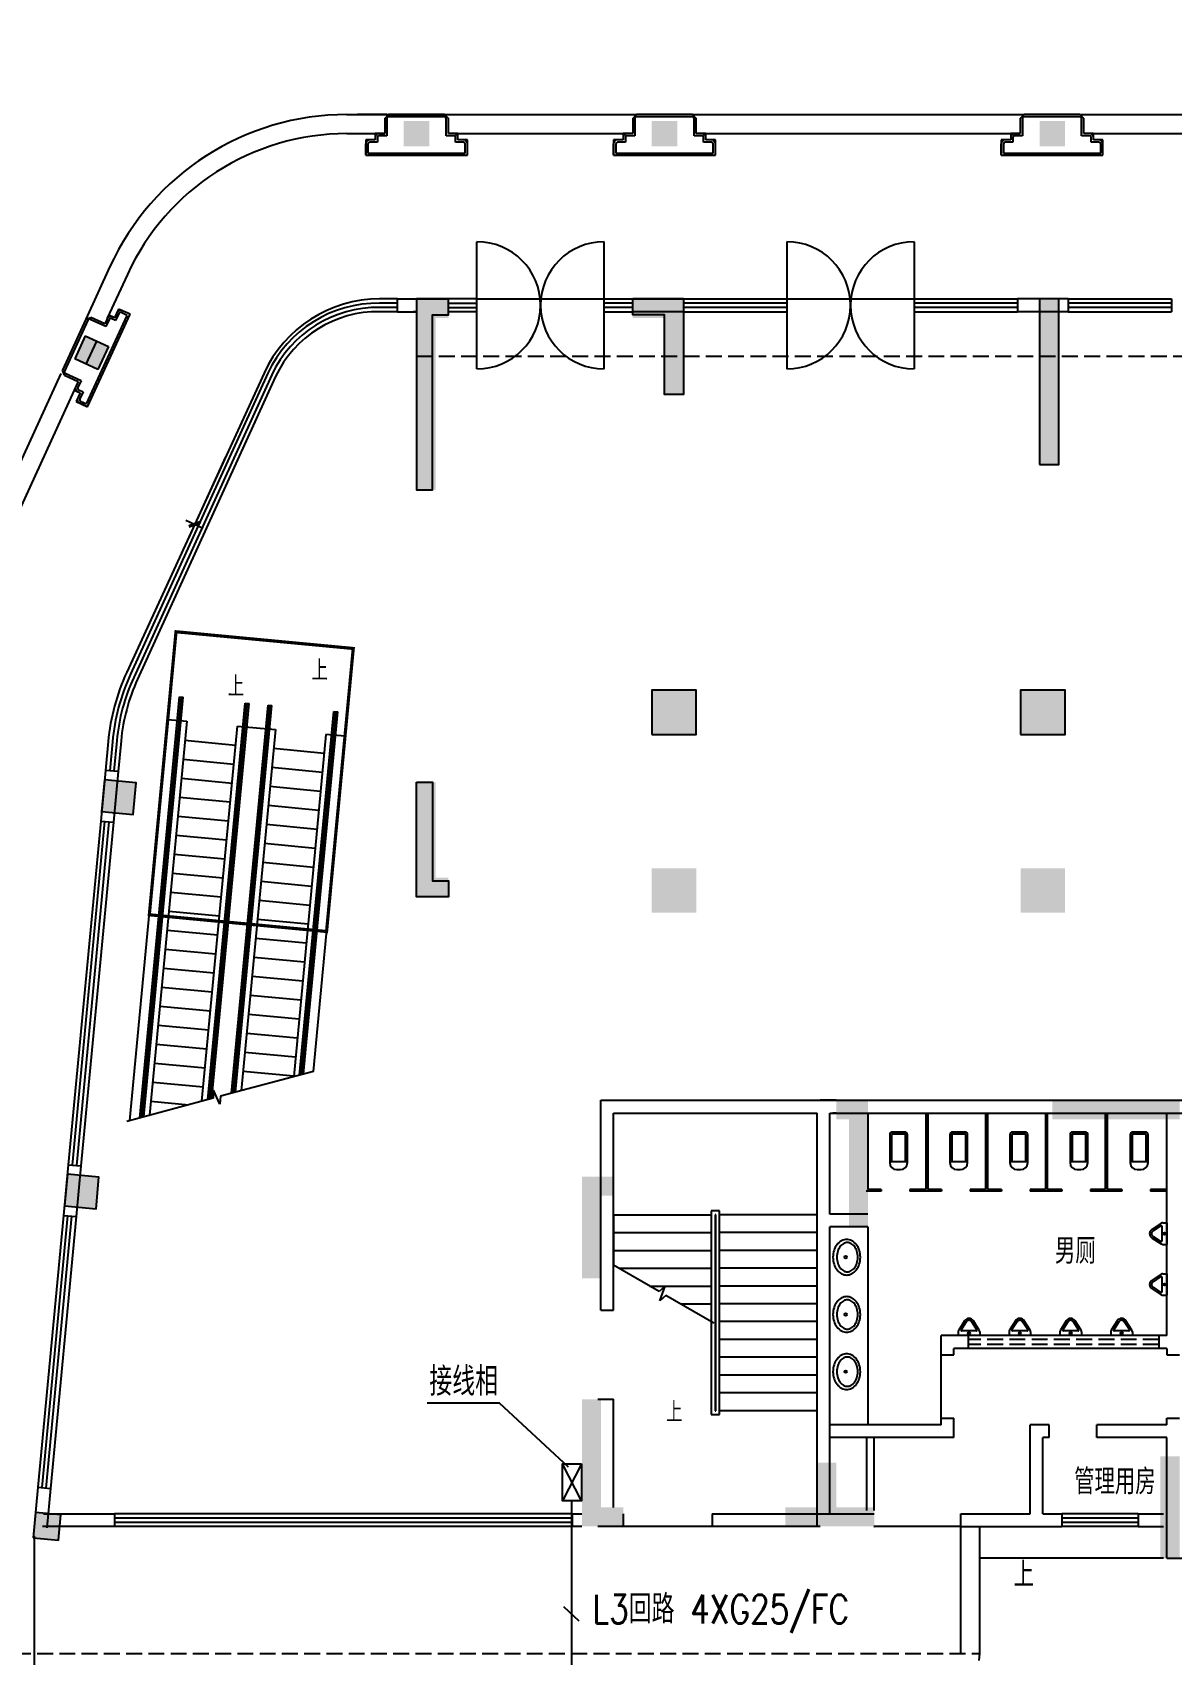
# Model space of a CAD drawing. Extents: x 2942 to 121742, y -69387 to 14613.
# Drawn here: x 16822 to 34738, y -54957 to -29451 of the extents above; entities that cross this region are included whole.
import ezdxf

# ---------------------------------------------------------------- set-up
doc = ezdxf.new("R2010")
doc.units = 0
doc.header["$LTSCALE"] = 1000
doc.header["$MEASUREMENT"] = 0
doc.linetypes.add('DASH', pattern=[0.35, 0.25, -0.1])
doc.layers.get('0').update_dxf_attribs({"linetype": 'CONTINUOUS'})
doc.layers.get('DEFPOINTS').update_dxf_attribs({"linetype": 'CONTINUOUS'})
for name, color, linetype in [('1', 4, 'CONTINUOUS'), ('AXIS', 7, 'CONTINUOUS'), ('COLUMN', 252, 'CONTINUOUS'), ('D-1', 4, 'CONTINUOUS'), ('KT', 7, 'CONTINUOUS'), ('LVTRY', 7, 'CONTINUOUS'), ('STAIR', 7, 'CONTINUOUS'), ('WALL', 7, 'CONTINUOUS'), ('WINDOW', 7, 'CONTINUOUS'), ('WIRE', 1, 'CONTINUOUS'), ('文字', 7, 'CONTINUOUS'), ('柱', 252, 'CONTINUOUS'), ('首层', 7, 'CONTINUOUS')]:
    doc.layers.add(name, color=color, linetype=linetype)
doc.styles.add('DIM_FONT', font='romanc.shx', dxfattribs={"width": 0.8})
doc.styles.add('HZ', font='SIMPLEX.shx', dxfattribs={"width": 0.75, "bigfont": 'hztxt.shx'})
doc.styles.add('HZTXT', font='txt.shx', dxfattribs={"width": 0.5, "bigfont": 'hztxt.shx'})
doc.dimstyles.new('S100', dxfattribs={"dimtxt": 280, "dimasz": 150, "dimexe": 150, "dimexo": 150, "dimgap": 100, "dimtad": 1, "dimdec": 0, "dimzin": 0, "dimdsep": 46, "dimtxsty": 'DIM_FONT', "dimblk": '_DIMX', "dimblk1": 'ARCHTICK', "dimblk2": 'ARCHTICK', "dimsah": 1, "dimcen": 0.09, "dimdle": 150, "dimclrt": 7, "dimadec": 0, "dimazin": 0, "dimtfac": 1, "dimtdec": 0, "dimtix": 1, "dimtmove": 2, "dimatfit": 3, "dimldrblk": 'ARCHTICK', "dimfxl": 0, "dimtolj": 1, "dimtzin": 0, "dimarcsym": 0})

# ---------------------------------------------------------------- blocks, each defined once
blk = doc.blocks.new('_FZH')
blk.add_solid([(-0.5, -0.5), (0.5, -0.5), (-0.5, 0.5), (0.5, 0.5)])
blk = doc.blocks.new('_ARCHTICK')
at = {"color": 0, "linetype": 'ByBlock', "const_width": 0.15}
blk.add_lwpolyline([(-0.5, -0.5), (0.5, 0.5)], dxfattribs=at)
blk = doc.blocks.new('*D875')
at = {"color": 0, "linetype": 'ByBlock'}
for p, q in [((14036, -58146), (14036, -62311)), ((16848, -58150), (16848, -62311)), ((16998, -62161), (13886, -62161))]:
    blk.add_line(p, q, dxfattribs=at)
at = {"layer": 'DEFPOINTS', "color": 0, "linetype": 'ByBlock'}
for p in [(14036, -57996), (16848, -58000), (14036, -62161)]:
    blk.add_point(p, dxfattribs=at)
at = {"color": 0, "linetype": 'ByBlock', "xscale": 150, "yscale": 150, "zscale": 150, "rotation": 180}
blk.add_blockref('_ARCHTICK', (14036, -62161), dxfattribs=at)
at = {"color": 0, "linetype": 'ByBlock', "xscale": 150, "yscale": 150, "zscale": 150}
blk.add_blockref('_ARCHTICK', (16848, -62161), dxfattribs=at)
at = {"color": 7, "linetype": 'ByBlock', "insert": (15442, -61921), "char_height": 280, "attachment_point": 5, "style": 'DIM_FONT'}
blk.add_mtext('\\A1;2812', dxfattribs=at)
blk = doc.blocks.new('_DIMX')
blk.add_line((-150, 0), (150, 0))
at = {"const_width": 50}
blk.add_lwpolyline([(-70, -70), (70, 70)], dxfattribs=at)
blk = doc.blocks.new('M_B0OPK')
for p, q in [((-0.5, 0.5), (0.5, 0.5)), ((0.5, 0.167), (-0.5, 0.167)), ((0.5, -0.167), (-0.5, -0.167)), ((-0.5, -0.5), (0.5, -0.5))]:
    blk.add_line(p, q)

msp = doc.modelspace()

# ---------------------------------------------------------------- hatches: boundary and pattern name
at = {"layer": 'COLUMN'}
h = msp.add_hatch(color=256, dxfattribs=at)
h.paths.add_polyline_path([(17849.9, -34750.9), (17933.4, -34569.1), (17569.8, -34402.3), (17486.4, -34584)])
h.paths.add_polyline_path([(17933.4, -34569.1), (18016.8, -34387.3), (17653.2, -34220.5), (17569.8, -34402.3)])
at = {"layer": '柱'}
h = msp.add_hatch(color=252, dxfattribs=at)
h.paths.add_polyline_path([(38863.3, -39242.3), (39163.3, -39242.3), (39163.3, -40242.3), (37863.3, -40242.3), (37863.3, -39942.3), (38863.3, -39942.3)])
h.paths.add_polyline_path([(23363.3, -33642.3), (22863.3, -33642.3), (22863.3, -36642.3), (23163.3, -36642.3), (23163.3, -33942.3), (23363.3, -33942.3)])
h.paths.add_polyline_path([(22863.3, -41242.3), (23163.3, -41242.3), (23163.3, -42742.3), (23363.3, -42742.3), (23363.3, -43042.3), (22863.3, -43042.3)])
h.paths.add_polyline_path([(29463.3, -46242.3), (29963.3, -46242.3), (29963.3, -48232.3), (29663.3, -48232.3), (29663.3, -46542.3), (29463.3, -46542.3)])
h.paths.add_polyline_path([(25463.3, -50942.3), (25763.3, -50942.3), (25763.3, -52642.3), (26113.3, -52642.3), (26113.3, -52942.3), (25463.3, -52942.3)])
h.paths.add_polyline_path([(25963.3, -47442.3), (25463.3, -47442.3), (25463.3, -49042.3), (25763.3, -49042.3), (25763.3, -47742.3), (25963.3, -47742.3)])
h.paths.add_polyline_path([(28663.3, -52642.3), (28663.3, -52942.3), (30063.3, -52942.3), (30063.3, -52642.3), (29463.3, -52642.3), (29463.3, -51942.3), (29163.3, -51942.3), (29163.3, -52642.3)])
h.paths.add_polyline_path([(34563.3, -51842.3), (34863.3, -51842.3), (34863.3, -53442.3), (34563.3, -53442.3)])
h.paths.add_polyline_path([(26563.3, -40492.3), (27263.3, -40492.3), (27263.3, -39792.3), (26563.3, -39792.3)])
h.paths.add_polyline_path([(26563.3, -43292.3), (27263.3, -43292.3), (27263.3, -42592.3), (26563.3, -42592.3)])
h.paths.add_polyline_path([(26263.3, -33642.3), (27063.3, -33642.3), (27063.3, -34942.3), (27063.3, -35142.3), (26763.3, -35142.3), (26763.3, -33942.3), (26263.3, -33942.3)])
h.paths.add_polyline_path([(34863.3, -46242.3), (34863.3, -46542.3), (32863.3, -46542.3), (32863.3, -46242.3)])
h.paths.add_polyline_path([(32363.3, -43292.3), (33063.3, -43292.3), (33063.3, -42592.3), (32363.3, -42592.3)])
h.paths.add_polyline_path([(32363.3, -40492.3), (33063.3, -40492.3), (33063.3, -39792.3), (32363.3, -39792.3)])
h.paths.add_polyline_path([(37963.3, -44642.3), (37963.3, -44342.3), (37163.3, -44342.3), (37163.3, -46942.3), (38063.3, -46942.3), (38063.3, -46642.3), (37463.3, -46642.3), (37463.3, -44642.3)])
h.paths.add_polyline_path([(37463.3, -44642.3), (37463.3, -46642.3)], flags=16)
h.paths.add_polyline_path([(32663.3, -36242.3), (32963.3, -36242.3), (32963.3, -33642.3), (32663.3, -33642.3)])
h.paths.add_polyline_path([(54563.3, -33642.3), (53763.3, -33642.3), (53763.3, -34942.3), (53763.3, -35142.3), (54063.3, -35142.3), (54063.3, -33942.3), (54563.3, -33942.3)])
h.paths.add_polyline_path([(54263.3, -40492.3), (53563.3, -40492.3), (53563.3, -39792.3), (54263.3, -39792.3)])
h.paths.add_polyline_path([(54263.3, -43292.3), (53563.3, -43292.3), (53563.3, -42592.3), (54263.3, -42592.3)])
h.paths.add_polyline_path([(51363.3, -46242.3), (50863.3, -46242.3), (50863.3, -48232.3), (51163.3, -48232.3), (51163.3, -46542.3), (51363.3, -46542.3)])
h.paths.add_polyline_path([(46263.3, -51842.3), (45963.3, -51842.3), (45963.3, -53442.3), (46263.3, -53442.3)])
h.paths.add_polyline_path([(41963.3, -51442.3), (41663.3, -51442.3), (41663.3, -53442.3), (41963.3, -53442.3)])
h.paths.add_polyline_path([(38863.3, -51442.3), (39163.3, -51442.3), (39163.3, -53442.3), (38863.3, -53442.3)])
h.paths.add_polyline_path([(52163.3, -52642.3), (52163.3, -52942.3), (50763.3, -52942.3), (50763.3, -52642.3), (51363.3, -52642.3), (51363.3, -51942.3), (51663.3, -51942.3), (51663.3, -52642.3)])
h.paths.add_polyline_path([(45963.3, -46242.3), (45963.3, -46542.3), (47963.3, -46542.3), (47963.3, -46242.3)])
h.paths.add_polyline_path([(41963.3, -39242.3), (41663.3, -39242.3), (41663.3, -40242.3), (42963.3, -40242.3), (42963.3, -39942.3), (41963.3, -39942.3)])
h.paths.add_polyline_path([(39063.3, -44642.3), (39063.3, -44342.3), (39863.3, -44342.3), (39863.3, -46942.3), (38963.3, -46942.3), (38963.3, -46642.3), (39563.3, -46642.3), (39563.3, -44642.3)])
h.paths.add_polyline_path([(41763.3, -44642.3), (41763.3, -44342.3), (40963.3, -44342.3), (40963.3, -46942.3), (41863.3, -46942.3), (41863.3, -46642.3), (41263.3, -46642.3), (41263.3, -44642.3)])
h.paths.add_polyline_path([(43363.3, -44642.3), (43363.3, -46642.3)], flags=16)
h.paths.add_polyline_path([(42863.3, -44642.3), (42863.3, -44342.3), (43663.3, -44342.3), (43663.3, -46942.3), (42763.3, -46942.3), (42763.3, -46642.3), (43363.3, -46642.3), (43363.3, -44642.3)])
h.paths.add_polyline_path([(38863.3, -35642.3), (39163.3, -35642.3), (39163.3, -33642.3), (38863.3, -33642.3)])
h.paths.add_polyline_path([(41963.3, -35642.3), (41663.3, -35642.3), (41663.3, -33642.3), (41963.3, -33642.3)])
h.paths.add_polyline_path([(48463.3, -43292.3), (47763.3, -43292.3), (47763.3, -42592.3), (48463.3, -42592.3)])
h.paths.add_polyline_path([(48463.3, -40492.3), (47763.3, -40492.3), (47763.3, -39792.3), (48463.3, -39792.3)])
h.paths.add_polyline_path([(48163.3, -36242.3), (47863.3, -36242.3), (47863.3, -33642.3), (48163.3, -33642.3)])
h.paths.add_polyline_path([(55363.3, -50942.3), (55063.3, -50942.3), (55063.3, -52642.3), (54713.3, -52642.3), (54713.3, -52942.3), (55363.3, -52942.3)])
h.paths.add_polyline_path([(54863.3, -47442.3), (55363.3, -47442.3), (55363.3, -49042.3), (55063.3, -49042.3), (55063.3, -47742.3), (54863.3, -47742.3)])
h.paths.add_polyline_path([(57463.3, -33642.3), (57963.3, -33642.3), (57963.3, -36642.3), (57663.3, -36642.3), (57663.3, -33942.3), (57463.3, -33942.3)])
h.paths.add_polyline_path([(57963.3, -41242.3), (57663.3, -41242.3), (57663.3, -42742.3), (57463.3, -42742.3), (57463.3, -43042.3), (57963.3, -43042.3)])
edge = h.paths.add_edge_path()
edge.add_line((20397.6, -33642.3), (58994.1, -33642.3))
edge = h.paths.add_edge_path()
edge.add_line((57963.3, -55747.2), (57963.3, -29451.3))
h = msp.add_hatch(color=252, dxfattribs=at)
h.paths.add_polyline_path([(17909.5, -41702.5), (18407.3, -41749.5), (18454.2, -41251.7), (17956.5, -41204.7)])
h.paths.add_polyline_path([(17324, -47902.5), (17821.8, -47949.5), (17868.8, -47451.7), (17371, -47404.7)])
h.paths.add_polyline_path([(16831.3, -53123), (17229.5, -53160.5), (17267.1, -52762.3), (16868.8, -52724.7)])

# ---------------------------------------------------------------- linework, layer by layer
for p, q in [((23813.3, -34742.5), (23813.3, -32742.5)), ((25813.3, -34742.5), (25813.3, -32742.5)), ((28688.3, -32742.5), (28688.3, -34742.5)), ((30688.3, -32742.5), (30688.3, -34742.5)), ((30688.3, -33642.3), (32313.3, -33642.3)), ((33113.3, -33642.3), (34738.3, -33642.3)), ((32313.3, -33709.1), (30688.3, -33709.1)), ((32313.3, -33775.9), (30688.3, -33775.9)), ((30688.3, -33842.7), (32313.3, -33842.7)), ((34738.3, -33709.1), (33113.3, -33709.1)), ((34738.3, -33775.9), (33113.3, -33775.9)), ((33113.3, -33842.7), (34738.3, -33842.7)), ((17895.4, -41851.4), (17385.1, -47255.4)), ((17451.4, -47261.7), (17961.8, -41857.7)), ((17517.8, -47267.9), (18028.1, -41864)), ((18094.5, -41870.2), (17584.2, -47274.2)), ((17309.9, -48051.9), (16906.2, -52326.5)), ((16972.6, -52332.7), (17376.2, -48058.1)), ((17038.9, -52339), (17442.6, -48064.4)), ((17509, -48070.7), (17105.3, -52345.3)), ((25313.3, -52742.3), (18113.3, -52742.3)), ((34213.3, -52742.3), (33013.3, -52742.3)), ((18113.3, -52809), (25313.3, -52809)), ((18113.3, -52875.7), (25313.3, -52875.7)), ((25313.3, -52942.3), (18113.3, -52942.3)), ((33013.3, -52809), (34213.3, -52809)), ((33013.3, -52875.6), (34213.3, -52875.6)), ((34213.3, -52942.3), (33013.3, -52942.3))]:
    msp.add_line(p, q)
at = {"color": 0, "linetype": 'ByBlock'}
msp.add_line((19860.2, -36124), (19269.1, -37412), dxfattribs=at)
at = {"color": 252}
for p, q in [((30304.6, -46782.3), (30304.6, -47222)), ((30334.6, -46782.3), (30334.6, -47212)), ((30544.1, -46742.3), (30344.6, -46742.3)), ((30544.1, -46772.3), (30344.6, -46772.3)), ((30554.1, -47212), (30554.1, -46782.3)), ((30584.1, -47222), (30584.1, -46782.3)), ((31250.6, -46782.3), (31250.6, -47222)), ((31280.6, -46782.3), (31280.6, -47212)), ((31490.1, -46742.3), (31290.6, -46742.3)), ((31490.1, -46772.3), (31290.6, -46772.3)), ((31500.1, -47212), (31500.1, -46782.3)), ((31530.1, -47222), (31530.1, -46782.3)), ((32196.6, -46782.3), (32196.6, -47222)), ((32226.6, -46782.3), (32226.6, -47212)), ((32436.1, -46742.3), (32236.6, -46742.3)), ((32436.1, -46772.3), (32236.6, -46772.3)), ((32446.1, -47212), (32446.1, -46782.3)), ((32476.1, -47222), (32476.1, -46782.3)), ((33142.6, -46782.3), (33142.6, -47222)), ((33172.6, -46782.3), (33172.6, -47212)), ((33382.1, -46742.3), (33182.6, -46742.3)), ((33382.1, -46772.3), (33182.6, -46772.3)), ((33392.1, -47212), (33392.1, -46782.3)), ((33422.1, -47222), (33422.1, -46782.3)), ((34088.5, -46782.3), (34088.5, -47222)), ((34118.5, -46782.3), (34118.5, -47212)), ((34328.1, -46742.3), (34128.5, -46742.3)), ((34328.1, -46772.3), (34128.5, -46772.3)), ((34338.1, -47212), (34338.1, -46782.3)), ((34368.1, -47222), (34368.1, -46782.3)), ((30584.1, -47212), (30304.6, -47212)), ((30414.6, -47332), (30474.1, -47332)), ((31530.1, -47212), (31250.6, -47212)), ((31360.6, -47332), (31420.1, -47332)), ((32476.1, -47212), (32196.6, -47212)), ((32306.6, -47332), (32366.1, -47332)), ((33422.1, -47212), (33142.6, -47212)), ((33252.6, -47332), (33312.1, -47332)), ((34368.1, -47212), (34088.5, -47212)), ((34198.5, -47332), (34258.1, -47332))]:
    msp.add_line(p, q, dxfattribs=at)
at = {"color": 251}
for p, q in [((34574.9, -48176.4), (34432.8, -48269)), ((34602.2, -48168.3), (34663.3, -48168.3)), ((34663.3, -48168.3), (34663.3, -48508.3)), ((34432.8, -48407.5), (34574.9, -48500.1)), ((34571.9, -48214.1), (34447.8, -48295)), ((34447.8, -48381.6), (34571.9, -48462.4)), ((34587.3, -48222.5), (34587.3, -48454)), ((34602.2, -48508.3), (34663.3, -48508.3)), ((34602.2, -48968.3), (34663.3, -48968.3)), ((34663.3, -48968.3), (34663.3, -49308.3)), ((34574.9, -48976.4), (34432.8, -49069)), ((34432.8, -49207.5), (34574.9, -49300.1)), ((34571.9, -49014.1), (34447.8, -49095)), ((34447.8, -49181.6), (34571.9, -49262.4)), ((34587.3, -49022.5), (34587.3, -49254)), ((34602.2, -49308.3), (34663.3, -49308.3)), ((31482.9, -49711.7), (31390.3, -49853.9)), ((31508.8, -49726.7), (31428, -49850.8)), ((31676.3, -49850.8), (31595.4, -49726.7)), ((31714, -49853.9), (31621.4, -49711.7)), ((32282.9, -49711.7), (32190.3, -49853.9)), ((32308.8, -49726.7), (32228, -49850.8)), ((32476.3, -49850.8), (32395.4, -49726.7)), ((32514, -49853.9), (32421.4, -49711.7)), ((33082.9, -49711.7), (32990.2, -49853.9)), ((33108.8, -49726.7), (33028, -49850.8)), ((33276.3, -49850.8), (33195.4, -49726.7)), ((33314, -49853.9), (33221.4, -49711.7)), ((33882.9, -49711.7), (33790.2, -49853.9)), ((33908.8, -49726.7), (33828, -49850.8)), ((34076.3, -49850.8), (33995.4, -49726.7)), ((34114, -49853.9), (34021.4, -49711.7)), ((31382.1, -49881.1), (31382.1, -49942.3)), ((31722.1, -49942.3), (31382.1, -49942.3)), ((31667.9, -49866.3), (31436.3, -49866.3)), ((31722.1, -49881.1), (31722.1, -49942.3)), ((32182.1, -49881.1), (32182.1, -49942.3)), ((32522.1, -49942.3), (32182.1, -49942.3)), ((32467.9, -49866.3), (32236.3, -49866.3)), ((32522.1, -49881.1), (32522.1, -49942.3)), ((32982.1, -49881.1), (32982.1, -49942.3)), ((33322.1, -49942.3), (32982.1, -49942.3)), ((33267.9, -49866.3), (33036.3, -49866.3)), ((33322.1, -49881.1), (33322.1, -49942.3)), ((33782.1, -49881.1), (33782.1, -49942.3)), ((34122.1, -49942.3), (33782.1, -49942.3)), ((34067.9, -49866.3), (33836.3, -49866.3)), ((34122.1, -49881.1), (34122.1, -49942.3))]:
    msp.add_line(p, q, dxfattribs=at)
at = {"linetype": 'DASH'}
for p, q in [((31538.3, -49942.3), (31538.3, -50142.3)), ((34538.3, -49942.3), (34538.3, -50142.3)), ((34538.3, -50002.3), (31538.3, -50002.3)), ((34538.3, -50082.3), (31538.3, -50082.3))]:
    msp.add_line(p, q, dxfattribs=at)
at = {"color": 251}
for points in [[(29628.3, -48429.3, 0.1243095), (29549.1, -48449.3, 0.1057071), (29476.3, -48511.3, 0.0869413), (29430.4, -48599.1, 0.0771373), (29413.3, -48709.3, 0.0771373), (29430.4, -48819.5, 0.0869413), (29476.3, -48907.3, 0.1057071), (29549.1, -48969.3, 0.1243095), (29628.3, -48989.3, 0.1243095), (29707.5, -48969.3, 0.1057071), (29780.4, -48907.3, 0.0869413), (29826.2, -48819.5, 0.0771373), (29843.3, -48709.3, 0.0771373), (29826.2, -48599.1, 0.0869413), (29780.4, -48511.3, 0.1057071), (29707.5, -48449.3, 0.1243095)], [(29638.3, -48479.3, 0.1243095), (29582.9, -48493.3, 0.1057071), (29526, -48541.7, 0.0869413), (29488.1, -48614.3, 0.0771373), (29473.3, -48709.3, 0.0771373), (29488.1, -48804.3, 0.0869413), (29526, -48876.8, 0.1057071), (29582.9, -48925.3, 0.1243095), (29638.3, -48939.3, 0.1243095), (29693.8, -48925.3, 0.1057071), (29750.7, -48876.8, 0.0869413), (29788.6, -48804.3, 0.0771373), (29803.3, -48709.3, 0.0771373), (29788.6, -48614.3, 0.0869413), (29750.7, -48541.7, 0.1057071), (29693.8, -48493.3, 0.1243095)], [(29628.3, -49329.3, 0.1243095), (29549.1, -49349.3, 0.1057071), (29476.3, -49411.3, 0.0869413), (29430.4, -49499.1, 0.0771373), (29413.3, -49609.3, 0.0771373), (29430.4, -49719.5, 0.0869413), (29476.3, -49807.3, 0.1057071), (29549.1, -49869.3, 0.1243095), (29628.3, -49889.3, 0.1243095), (29707.5, -49869.3, 0.1057071), (29780.4, -49807.3, 0.0869413), (29826.2, -49719.5, 0.0771373), (29843.3, -49609.3, 0.0771373), (29826.2, -49499.1, 0.0869413), (29780.4, -49411.3, 0.1057071), (29707.5, -49349.3, 0.1243095)], [(29638.3, -49379.3, 0.1243095), (29582.9, -49393.3, 0.1057071), (29526, -49441.7, 0.0869413), (29488.1, -49514.3, 0.0771373), (29473.3, -49609.3, 0.0771373), (29488.1, -49704.3, 0.0869413), (29526, -49776.8, 0.1057071), (29582.9, -49825.3, 0.1243095), (29638.3, -49839.3, 0.1243095), (29693.8, -49825.3, 0.1057071), (29750.7, -49776.8, 0.0869413), (29788.6, -49704.3, 0.0771373), (29803.3, -49609.3, 0.0771373), (29788.6, -49514.3, 0.0869413), (29750.7, -49441.7, 0.1057071), (29693.8, -49393.3, 0.1243095)], [(29628.3, -50229.3, 0.1243095), (29549.1, -50249.3, 0.1057071), (29476.3, -50311.3, 0.0869413), (29430.4, -50399.1, 0.0771373), (29413.3, -50509.3, 0.0771373), (29430.4, -50619.5, 0.0869413), (29476.3, -50707.3, 0.1057071), (29549.1, -50769.3, 0.1243095), (29628.3, -50789.3, 0.1243095), (29707.5, -50769.3, 0.1057071), (29780.4, -50707.3, 0.0869413), (29826.2, -50619.5, 0.0771373), (29843.3, -50509.3, 0.0771373), (29826.2, -50399.1, 0.0869413), (29780.4, -50311.3, 0.1057071), (29707.5, -50249.3, 0.1243095)], [(29638.3, -50279.3, 0.1243095), (29582.9, -50293.3, 0.1057071), (29526, -50341.7, 0.0869413), (29488.1, -50414.3, 0.0771373), (29473.3, -50509.3, 0.0771373), (29488.1, -50604.3, 0.0869413), (29526, -50676.8, 0.1057071), (29582.9, -50725.3, 0.1243095), (29638.3, -50739.3, 0.1243095), (29693.8, -50725.3, 0.1057071), (29750.7, -50676.8, 0.0869413), (29788.6, -50604.3, 0.0771373), (29803.3, -50509.3, 0.0771373), (29788.6, -50414.3, 0.0869413), (29750.7, -50341.7, 0.1057071), (29693.8, -50293.3, 0.1243095)]]:
    msp.add_lwpolyline(points, format="xyb", close=True, dxfattribs=at)
for centre, radius in [((34625.3, -48338.3), 17.7), ((29613.3, -48709.3), 20), ((34625.3, -49138.3), 17.7), ((29613.3, -49609.3), 20), ((31552.1, -49904.3), 17.7), ((32352.1, -49904.3), 17.7), ((33152.1, -49904.3), 17.7), ((33952.1, -49904.3), 17.7), ((29613.3, -50509.3), 20)]:
    msp.add_circle(centre, radius, dxfattribs=at)
for centre, start, end in [((23813.3, -33742.5), 270, 90), ((25813.3, -33742.5), 90, 270), ((28688.3, -33742.5), 270, 90), ((30688.3, -33742.5), 90, 270)]:
    msp.add_arc(centre, 1000, start, end)
at = {"color": 252}
for centre, radius, start, end in [((30344.6, -46782.3), 40, 90, 180), ((30344.6, -46782.3), 10, 90, 180), ((30544.1, -46782.3), 40, 0, 90), ((30544.1, -46782.3), 10, 0, 90), ((31290.6, -46782.3), 40, 90, 180), ((31290.6, -46782.3), 10, 90, 180), ((31490.1, -46782.3), 40, 0, 90), ((31490.1, -46782.3), 10, 0, 90), ((32236.6, -46782.3), 40, 90, 180), ((32236.6, -46782.3), 10, 90, 180), ((32436.1, -46782.3), 40, 0, 90), ((32436.1, -46782.3), 10, 0, 90), ((33182.6, -46782.3), 40, 90, 180), ((33182.6, -46782.3), 10, 90, 180), ((33382.1, -46782.3), 40, 0, 90), ((33382.1, -46782.3), 10, 0, 90), ((34128.5, -46782.3), 40, 90, 180), ((34128.5, -46782.3), 10, 90, 180), ((34328.1, -46782.3), 40, 0, 90), ((34328.1, -46782.3), 10, 0, 90), ((30414.6, -47222), 110, 180, 270), ((30474.1, -47222), 110, 270, 0), ((31360.6, -47222), 110, 180, 270), ((31420.1, -47222), 110, 270, 0), ((32306.6, -47222), 110, 180, 270), ((32366.1, -47222), 110, 270, 0), ((33252.6, -47222), 110, 180, 270), ((33312.1, -47222), 110, 270, 0), ((34198.5, -47222), 110, 180, 270), ((34258.1, -47222), 110, 270, 0)]:
    msp.add_arc(centre, radius, start, end, dxfattribs=at)
at = {"color": 251}
for centre, radius, start, end in [((34602.2, -48218.3), 50, 90, 123.0863), ((34472.8, -48338.3), 80, 120, 240), ((34472.8, -48338.3), 50, 120, 240), ((34577.3, -48222.5), 10, 0, 123.0863), ((34577.3, -48454), 10, 236.9137, 0), ((34602.2, -48458.3), 50, 236.9137, 270), ((34602.2, -49018.3), 50, 90, 123.0863), ((34472.8, -49138.3), 80, 120, 240), ((34472.8, -49138.3), 50, 120, 240), ((34577.3, -49022.5), 10, 0, 123.0863), ((34577.3, -49254), 10, 236.9137, 0), ((34602.2, -49258.3), 50, 236.9137, 270), ((31552.1, -49751.7), 80, 30, 150), ((31552.1, -49751.7), 50, 30, 150), ((32352.1, -49751.7), 80, 30, 150), ((32352.1, -49751.7), 50, 30, 150), ((33152.1, -49751.7), 80, 30, 150), ((33152.1, -49751.7), 50, 30, 150), ((33952.1, -49751.7), 80, 30, 150), ((33952.1, -49751.7), 50, 30, 150), ((31432.1, -49881.1), 50, 146.9137, 180), ((31436.3, -49856.3), 10, 146.9137, 270), ((31667.9, -49856.3), 10, 270, 33.0863), ((31672.1, -49881.1), 50, 360, 33.0863), ((32232.1, -49881.1), 50, 146.9137, 180), ((32236.3, -49856.3), 10, 146.9137, 270), ((32467.9, -49856.3), 10, 270, 33.0863), ((32472.1, -49881.1), 50, 360, 33.0863), ((33032.1, -49881.1), 50, 146.9137, 180), ((33036.3, -49856.3), 10, 146.9137, 270), ((33267.9, -49856.3), 10, 270, 33.0863), ((33272.1, -49881.1), 50, 360, 33.0863), ((33832.1, -49881.1), 50, 146.9137, 180), ((33836.3, -49856.3), 10, 146.9137, 270), ((34067.9, -49856.3), 10, 270, 33.0863), ((34072.1, -49881.1), 50, 360, 33.0863)]:
    msp.add_arc(centre, radius, start, end, dxfattribs=at)
at = {"layer": 'COLUMN'}
for p, q in [((17653.2, -34220.5), (17486.4, -34584)), ((17653.2, -34220.5), (18016.8, -34387.3)), ((17668.2, -34667.5), (17835, -34303.9)), ((18016.8, -34387.3), (17849.9, -34750.9)), ((17849.9, -34750.9), (17486.4, -34584))]:
    msp.add_line(p, q, dxfattribs=at)
at = {"layer": 'D-1'}
for p, q in [((24166.2, -51004.4), (23028.5, -51004.4)), ((25251, -52009), (24166.2, -51004.4)), ((25460.1, -51957.2), (25159.3, -52537.5)), ((25460.1, -52537.5), (25159.3, -51957.2)), ((25173.8, -54200.9), (25413.2, -54427.1))]:
    msp.add_line(p, q, dxfattribs=at)
msp.add_lwpolyline([(25460.1, -51957.2), (25460.1, -52537.5), (25159.3, -52537.5), (25159.3, -51957.2)], close=True, dxfattribs=at)
at = {"layer": 'DEFPOINTS', "color": 0, "linetype": 'ByBlock'}
for p in [(17501.4, -35031), (19985.4, -35851.4), (19373.4, -37184.8)]:
    msp.add_point(p, dxfattribs=at)
at = {"layer": 'KT', "linetype": 'DASH'}
msp.add_line((22863.3, -34542.3), (57963.3, -34542.3), dxfattribs=at)
at = {"layer": 'LVTRY'}
for p, q in [((29963.3, -46442.3), (29963.3, -47642.3)), ((29963.3, -46442.3), (29963.3, -47642.3)), ((30873.3, -46442.3), (30873.3, -47642.3)), ((30903.3, -46442.3), (30903.3, -47642.3)), ((31813.3, -46442.3), (31813.3, -47642.3)), ((31843.3, -46442.3), (31843.3, -47642.3)), ((32753.3, -46442.3), (32753.3, -47642.3)), ((32783.3, -46442.3), (32783.3, -47642.3)), ((33693.3, -46442.3), (33693.3, -47642.3)), ((33723.3, -46442.3), (33723.3, -47642.3)), ((30173.3, -47672.3), (29933.3, -47672.3)), ((30173.3, -47642.3), (29963.3, -47642.3)), ((30173.3, -47642.3), (30173.3, -47672.3)), ((30873.3, -47642.3), (30623.3, -47642.3)), ((30623.3, -47642.3), (30623.3, -47672.3)), ((31119.3, -47672.3), (30623.3, -47672.3)), ((31119.3, -47642.3), (30903.3, -47642.3)), ((31119.3, -47642.3), (31119.3, -47672.3)), ((31813.3, -47642.3), (31569.3, -47642.3)), ((31569.3, -47642.3), (31569.3, -47672.3)), ((32065.3, -47672.3), (31569.3, -47672.3)), ((32065.3, -47642.3), (31843.3, -47642.3)), ((32065.3, -47642.3), (32065.3, -47672.3)), ((32753.3, -47642.3), (32515.3, -47642.3)), ((32515.3, -47642.3), (32515.3, -47672.3)), ((33011.3, -47672.3), (32515.3, -47672.3)), ((33011.3, -47642.3), (32783.3, -47642.3)), ((33011.3, -47642.3), (33011.3, -47672.3)), ((33693.3, -47642.3), (33461.3, -47642.3)), ((33461.3, -47642.3), (33461.3, -47672.3)), ((33957.3, -47672.3), (33461.3, -47672.3)), ((33957.3, -47642.3), (33723.3, -47642.3)), ((33957.3, -47642.3), (33957.3, -47672.3)), ((34663.3, -47642.3), (34407.3, -47642.3)), ((34407.3, -47642.3), (34407.3, -47672.3)), ((34663.3, -47672.3), (34407.3, -47672.3)), ((29963.3, -48232.3), (29963.3, -51342.3))]:
    msp.add_line(p, q, dxfattribs=at)
at = {"layer": 'STAIR'}
for p, q in [((21768.7, -30742.3), (26323.3, -30742.3)), ((22398.4, -30742.3), (21933.1, -30742.3)), ((27203.3, -30742.3), (32419.2, -30742.3)), ((33313.3, -30742.3), (38322.3, -30742.3)), ((21768.7, -31042.3), (22363.3, -31042.3)), ((23513.3, -31042.3), (26113.3, -31042.3)), ((27413.3, -31042.3), (32359.2, -31042.3)), ((33463.3, -31042.3), (38112.3, -31042.3)), ((18041.7, -33133.7), (17662.7, -33960.6)), ((18315.6, -33257.2), (17999.5, -33945.7)), ((23813.3, -33642.3), (25813.3, -33642.3)), ((28688.3, -33642.3), (30688.3, -33642.3)), ((18355.2, -46560), (19072.3, -38959.3)), ((21240.6, -45786.8), (21859.9, -39222.3)), ((18509.8, -46518.5), (19134.3, -39899.3)), ((18540.7, -46510.3), (19164.2, -39902.1)), ((18571.6, -46502), (19194, -39904.9)), ((19134.3, -39899.3), (19194, -39904.9)), ((19581.5, -46231.4), (20169.7, -39997)), ((19612.4, -46223.1), (20199.6, -39999.8)), ((19643.3, -46214.8), (20229.4, -40002.6)), ((19952.4, -46132), (20528.1, -40030.8)), ((19983.4, -46123.7), (20558, -40033.6)), ((20014.3, -46115.4), (20587.8, -40036.4)), ((20169.7, -39997), (20229.4, -40002.6)), ((20528.1, -40030.8), (20587.8, -40036.4)), ((19248.9, -40281.7), (18664.3, -46477.1)), ((18950.2, -40253.6), (19248.9, -40281.7)), ((21024.2, -45844.8), (21563.5, -40128.5)), ((21055.1, -45836.5), (21593.4, -40131.3)), ((21086, -45828.2), (21623.2, -40134.1)), ((21563.5, -40128.5), (21623.2, -40134.1)), ((19488.7, -46256.2), (20045.3, -40356.9)), ((20045.3, -40356.9), (20642.7, -40413.2)), ((20642.7, -40413.2), (20107, -46090.6)), ((21439.1, -40488.4), (20931.4, -45869.7)), ((21737.8, -40516.6), (21439.1, -40488.4)), ((19220.7, -40580.4), (20017.2, -40655.6)), ((21411, -40787.1), (20614.5, -40711.9)), ((19192.5, -40879.1), (19989, -40954.2)), ((21382.8, -41085.7), (20586.3, -41010.6)), ((19164.3, -41177.8), (19960.8, -41252.9)), ((21354.6, -41384.4), (20558.1, -41309.3)), ((19136.2, -41476.4), (19932.6, -41551.6)), ((19108, -41775.1), (19904.4, -41850.3)), ((21326.4, -41683.1), (20530, -41607.9)), ((19079.8, -42073.8), (19876.3, -42148.9)), ((21298.2, -41981.8), (20501.8, -41906.6)), ((21270.1, -42280.4), (20473.6, -42205.3)), ((19051.6, -42372.5), (19848.1, -42447.6)), ((21241.9, -42579.1), (20445.4, -42504)), ((19023.4, -42671.1), (19819.9, -42746.3)), ((21213.7, -42877.8), (20417.2, -42802.6)), ((18995.3, -42969.8), (19791.7, -43044.9)), ((21185.5, -43176.5), (20389.1, -43101.3)), ((18967.1, -43268.5), (19763.5, -43343.6)), ((18938.9, -43567.1), (19735.4, -43642.3)), ((21157.3, -43475.1), (20360.9, -43400)), ((18910.7, -43865.8), (19707.2, -43941)), ((21129.2, -43773.8), (20332.7, -43698.7)), ((21101, -44072.5), (20304.5, -43997.3)), ((18882.5, -44164.5), (19679, -44239.6)), ((21072.8, -44371.1), (20276.3, -44296)), ((18854.3, -44463.2), (19650.8, -44538.3)), ((21044.6, -44669.8), (20248.2, -44594.7)), ((18826.2, -44761.8), (19622.6, -44837)), ((18798, -45060.5), (19594.5, -45135.7)), ((21016.4, -44968.5), (20220, -44893.3)), ((18769.8, -45359.2), (19566.3, -45434.3)), ((20988.3, -45267.2), (20191.8, -45192)), ((20960.1, -45565.8), (20163.6, -45490.7)), ((18741.6, -45657.9), (19538.1, -45733)), ((21240.6, -45786.8), (19778.5, -46178.6)), ((20931.9, -45864.5), (20135.4, -45789.4)), ((18713.4, -45956.5), (19509.9, -46031.7)), ((19670.2, -46083.4), (19662.6, -46209.6)), ((19771, -46304.8), (19670.2, -46083.4)), ((19662.6, -46209.6), (18306.9, -46572.9)), ((18685.3, -46255.2), (19282.3, -46311.5)), ((19778.5, -46178.6), (19771, -46304.8)), ((25963.3, -48042.3), (27498.3, -48042.3)), ((25963.3, -48042.3), (25963.3, -48836.1)), ((27628.3, -47982.3), (27498.3, -47982.3)), ((27498.3, -47982.3), (27498.3, -49722.3)), ((27568.3, -48042.3), (27558.3, -48042.3)), ((27558.3, -48042.3), (27558.3, -51122.3)), ((27568.3, -51122.3), (27568.3, -48042.3)), ((27628.3, -51182.3), (27628.3, -47982.3)), ((29163.3, -48042.3), (27628.3, -48042.3)), ((29163.3, -51122.3), (29163.3, -48042.3)), ((25963.3, -48322.3), (27498.3, -48322.3)), ((29163.3, -48322.3), (27628.3, -48322.3)), ((25963.3, -48602.3), (27498.3, -48602.3)), ((29163.3, -48602.3), (27628.3, -48602.3)), ((26678.9, -49249.2), (25963.3, -48836.1)), ((26043.4, -48882.3), (27498.3, -48882.3)), ((29163.3, -48882.3), (27628.3, -48882.3)), ((26528.4, -49162.3), (27498.3, -49162.3)), ((26773.5, -49165.3), (26678.9, -49249.2)), ((26688.2, -49393.1), (26773.5, -49165.3)), ((29163.3, -49162.3), (27628.3, -49162.3)), ((26782.8, -49309.2), (26688.2, -49393.1)), ((27541.6, -49747.3), (26782.8, -49309.2)), ((27013.4, -49442.3), (27498.3, -49442.3)), ((29163.3, -49442.3), (27628.3, -49442.3)), ((27498.3, -49722.3), (27498.3, -51182.3)), ((29163.3, -49722.3), (27628.3, -49722.3)), ((29163.3, -50002.3), (27628.3, -50002.3)), ((31113.3, -51242.3), (31113.3, -50242.3)), ((29163.3, -50282.3), (27628.3, -50282.3)), ((29163.3, -50562.3), (27628.3, -50562.3)), ((29163.3, -50842.3), (27628.3, -50842.3)), ((27498.3, -51182.3), (27628.3, -51182.3)), ((27558.3, -51122.3), (27568.3, -51122.3)), ((29163.3, -51122.3), (27628.3, -51122.3)), ((27513.3, -52942.3), (26113.3, -52942.3)), ((31423.5, -52942.3), (30053.3, -52942.3)), ((31423.5, -54942.3), (31423.5, -52942.3)), ((31723.5, -54942.3), (31723.5, -52942.3)), ((34613.3, -53442.3), (31723.5, -53442.3))]:
    msp.add_line(p, q, dxfattribs=at)
at = {"layer": 'STAIR', "linetype": 'DASH'}
for p, q in [((19080.3, -38874.7), (21867.9, -39137.7)), ((18660.4, -43324.9), (21448, -43587.9))]:
    msp.add_line(p, q, dxfattribs=at)
at = {"layer": 'STAIR'}
for points in [[(17270.5, -34815), (15613.9, -38424.1, 0.0842481), (15139.5, -40192), (15093.2, -40683.2)], [(17480.5, -35076.5), (15886.6, -38549.3, 0.084248), (15438.2, -40220.1), (15420, -40412.7)]]:
    msp.add_lwpolyline(points, format="xyb", dxfattribs=at)
at = {"layer": 'STAIR', "linetype": 'DASH', "const_width": 50}
msp.add_lwpolyline([(21867.9, -39137.7), (19080.3, -38874.7), (18660.4, -43324.9), (21448, -43587.9)], close=True, dxfattribs=at)
at = {"layer": 'STAIR'}
for centre, radius, end in [((21768.7, -34842.3), 4100, 155.37191), ((21769.2, -34842.3), 3800, 155.34585)]:
    msp.add_arc(centre, radius, 90, end, dxfattribs=at)
at = {"layer": 'WALL'}
for p, q in [((22363.3, -30802.3), (22423.3, -30742.3)), ((22363.3, -30802.3), (22363.3, -31042.3)), ((22398.4, -30801.6), (22398.4, -31077.3)), ((23303.3, -30742.3), (22423.3, -30742.3)), ((23303.3, -30777.3), (22423.3, -30777.3)), ((23303.3, -30742.3), (23363.3, -30802.3)), ((23328.3, -31077.3), (23328.3, -30802.3)), ((23363.3, -31042.3), (23363.3, -30802.3)), ((26263.3, -30802.3), (26323.3, -30742.3)), ((26263.3, -30802.3), (26263.3, -31042.3)), ((26298.4, -30801.6), (26298.4, -31077.3)), ((27203.3, -30742.3), (26323.3, -30742.3)), ((27203.3, -30777.3), (26323.3, -30777.3)), ((27203.3, -30742.3), (27263.3, -30802.3)), ((27228.3, -31077.3), (27228.3, -30802.3)), ((27263.3, -31042.3), (27263.3, -30802.3)), ((32359.2, -30802.3), (32419.2, -30742.3)), ((32359.2, -30802.3), (32359.2, -31042.3)), ((32394.2, -30801.6), (32394.2, -31077.3)), ((33299.2, -30742.3), (32419.2, -30742.3)), ((33299.2, -30777.3), (32419.2, -30777.3)), ((33299.2, -30742.3), (33359.2, -30802.3)), ((33324.2, -31077.3), (33324.2, -30802.3)), ((33359.2, -31042.3), (33359.2, -30802.3)), ((22213.3, -31042.3), (22230.9, -31059.9)), ((22363.3, -31042.3), (22213.3, -31042.3)), ((22213.3, -31042.3), (22213.3, -31142.3)), ((22248.3, -31102.3), (22248.3, -31177.3)), ((22398.4, -31077.3), (22273.3, -31077.3)), ((23453.3, -31077.3), (23328.3, -31077.3)), ((23513.3, -31042.3), (23363.3, -31042.3)), ((23478.3, -31177.3), (23478.3, -31102.3)), ((23513.3, -31042.3), (23495.8, -31059.9)), ((23513.3, -31142.3), (23513.3, -31042.3)), ((26113.3, -31042.3), (26130.9, -31059.9)), ((26263.3, -31042.3), (26113.3, -31042.3)), ((26113.3, -31042.3), (26113.3, -31142.3)), ((26148.3, -31102.3), (26148.3, -31177.3)), ((26298.4, -31077.3), (26173.3, -31077.3)), ((27353.3, -31077.3), (27228.3, -31077.3)), ((27413.3, -31042.3), (27263.3, -31042.3)), ((27378.3, -31177.3), (27378.3, -31102.3)), ((27413.3, -31042.3), (27395.8, -31059.9)), ((27413.3, -31142.3), (27413.3, -31042.3)), ((32209.2, -31042.3), (32226.7, -31059.9)), ((32359.2, -31042.3), (32209.2, -31042.3)), ((32209.2, -31042.3), (32209.2, -31142.3)), ((32244.2, -31102.3), (32244.2, -31177.3)), ((32394.2, -31077.3), (32269.2, -31077.3)), ((33449.2, -31077.3), (33324.2, -31077.3)), ((33509.2, -31042.3), (33359.2, -31042.3)), ((33474.2, -31177.3), (33474.2, -31102.3)), ((33509.2, -31042.3), (33491.6, -31059.9)), ((33509.2, -31142.3), (33509.2, -31042.3)), ((22063.3, -31142.3), (22080.9, -31159.9)), ((22213.3, -31142.3), (22063.3, -31142.3)), ((22063.3, -31142.3), (22063.3, -31382.3)), ((22063.3, -31382.3), (22063.3, -31202.3)), ((22098.3, -31202.3), (22098.3, -31347.3)), ((22098.3, -31347.3), (23628.3, -31347.3)), ((22248.3, -31177.3), (22123.3, -31177.3)), ((23603.3, -31177.3), (23478.3, -31177.3)), ((23663.3, -31142.3), (23513.3, -31142.3)), ((23628.3, -31347.3), (23628.3, -31202.3)), ((23663.3, -31142.3), (23645.8, -31159.9)), ((23663.3, -31382.3), (23663.3, -31142.3)), ((25963.3, -31142.3), (25980.9, -31159.9)), ((26113.3, -31142.3), (25963.3, -31142.3)), ((25963.3, -31142.3), (25963.3, -31382.3)), ((25963.3, -31382.3), (25963.3, -31202.3)), ((25998.3, -31202.3), (25998.3, -31347.3)), ((25998.3, -31347.3), (27528.3, -31347.3)), ((26148.3, -31177.3), (26023.3, -31177.3)), ((27503.3, -31177.3), (27378.3, -31177.3)), ((27563.3, -31142.3), (27413.3, -31142.3)), ((27528.3, -31347.3), (27528.3, -31202.3)), ((27563.3, -31142.3), (27545.8, -31159.9)), ((27563.3, -31382.3), (27563.3, -31142.3)), ((32059.2, -31142.3), (32076.7, -31159.9)), ((32209.2, -31142.3), (32059.2, -31142.3)), ((32059.2, -31142.3), (32059.2, -31382.3)), ((32059.2, -31382.3), (32059.2, -31202.3)), ((32094.2, -31202.3), (32094.2, -31347.3)), ((32094.2, -31347.3), (33624.2, -31347.3)), ((32244.2, -31177.3), (32119.2, -31177.3)), ((33599.2, -31177.3), (33474.2, -31177.3)), ((33659.2, -31142.3), (33509.2, -31142.3)), ((33624.2, -31347.3), (33624.2, -31202.3)), ((33659.2, -31142.3), (33641.6, -31159.9)), ((33659.2, -31382.3), (33659.2, -31142.3)), ((22063.3, -31382.3), (23663.3, -31382.3)), ((25963.3, -31382.3), (27563.3, -31382.3)), ((32059.2, -31382.3), (33659.2, -31382.3)), ((22563.3, -33842.7), (22563.3, -33642.3)), ((22563.3, -33642.3), (22859.3, -33642.3)), ((22859.3, -33642.3), (23363.3, -33642.3)), ((23363.3, -33842.7), (23363.3, -33642.3)), ((23813.3, -33842.7), (23813.3, -33642.3)), ((23813.3, -33842.7), (23813.3, -33642.3)), ((25813.3, -33842.7), (25813.3, -33642.3)), ((25813.3, -33842.7), (25813.3, -33642.3)), ((26263.3, -33842.7), (26263.3, -33642.3)), ((27063.3, -33642.3), (26263.3, -33642.3)), ((27063.3, -33642.3), (27063.3, -33842.7)), ((28688.3, -33642.3), (28688.3, -33842.7)), ((28688.3, -33642.3), (28688.3, -33842.7)), ((30688.3, -33642.3), (30688.3, -33842.7)), ((30688.3, -33642.3), (30688.3, -33842.7)), ((32313.3, -33642.3), (32313.3, -33842.7)), ((33113.3, -33642.3), (32313.3, -33642.3)), ((33113.3, -33642.3), (33113.3, -33842.7)), ((34738.3, -33642.3), (34738.3, -33842.7)), ((34738.3, -33642.3), (34738.3, -33842.7)), ((17673.4, -35291.5), (18311.5, -33900.9)), ((17690.6, -35337.9), (18357.9, -33883.7)), ((18022.7, -33894.9), (17960.1, -34031.2)), ((18022.7, -33894.9), (18031.3, -33918.2)), ((18113.6, -33936.6), (18022.7, -33894.9)), ((18176.1, -33800.3), (18113.6, -33936.6)), ((18182.9, -33869.4), (18130.8, -33983)), ((18176.1, -33800.3), (18184.8, -33823.6)), ((18357.9, -33883.7), (18176.1, -33800.3)), ((18311.5, -33900.9), (18216.1, -33857.1)), ((22563.3, -33842.7), (22863.3, -33842.7)), ((27063.3, -33842.7), (26263.3, -33842.7)), ((33113.3, -33842.7), (32313.3, -33842.7)), ((17662.4, -33960.6), (17295.4, -34760.5)), ((17694.3, -33975.2), (17327.2, -34775.1)), ((17662.4, -33960.6), (17742, -33931.1)), ((17977.3, -34077.6), (17727.4, -33962.9)), ((17960.1, -34031.2), (17742, -33931.1)), ((18029.5, -33964), (17977.3, -34077.6)), ((18130.8, -33983), (18062.6, -33951.7)), ((17324.9, -34840), (17295.4, -34760.5)), ((17324.9, -34840), (17543.1, -34940.1)), ((17338.9, -34807.9), (17589.5, -34922.9)), ((17543.1, -34940.1), (17480.5, -35076.4)), ((17589.5, -34922.9), (17537.3, -35036.5)), ((17480.5, -35076.4), (17503.8, -35067.8)), ((17480.5, -35076.4), (17571.4, -35118.1)), ((17571.4, -35118.1), (17508.8, -35254.5)), ((17549.6, -35069.7), (17617.8, -35100.9)), ((17617.8, -35100.9), (17565.7, -35214.5)), ((17508.8, -35254.5), (17532.1, -35245.8)), ((17508.8, -35254.5), (17690.6, -35337.9)), ((17690.6, -35337.9), (17563.4, -35279.5)), ((17578, -35247.7), (17673.4, -35291.5)), ((17970.6, -41055.4), (17895.4, -41851.4)), ((18169.7, -41074.2), (17970.6, -41055.4)), ((17956.5, -41204.7), (17895.4, -41851.4)), ((18169.7, -41074.2), (18094.5, -41870.2)), ((18154.7, -41232.2), (18094.5, -41870.2)), ((17895.4, -41851.4), (18094.5, -41870.2)), ((25763.3, -46242.3), (36363.3, -46242.3)), ((25763.3, -49542.3), (25763.3, -46242.3)), ((29463.3, -46242.3), (29213.3, -46242.3)), ((29463.3, -46242.3), (29213.3, -46242.3)), ((25963.3, -46442.3), (29163.3, -46442.3)), ((25963.3, -49542.3), (25963.3, -46442.3)), ((29163.3, -52942.3), (29163.3, -46442.3)), ((29163.3, -52942.3), (29163.3, -46442.3)), ((29363.3, -48032.3), (29363.3, -46442.3)), ((29363.3, -46442.3), (33463.3, -46442.3)), ((29363.3, -48032.3), (29363.3, -46442.3)), ((29363.3, -46442.3), (34663.3, -46442.3)), ((29463.3, -46442.3), (29413.3, -46442.3)), ((29463.3, -46442.3), (29413.3, -46442.3)), ((33659.3, -46442.3), (37163.3, -46442.3)), ((34663.3, -49942.3), (34663.3, -46442.3)), ((17385.1, -47255.4), (17309.9, -48051.9)), ((17385.1, -47255.4), (17584.2, -47274.2)), ((17584.2, -47274.2), (17509, -48070.7)), ((17309.9, -48051.9), (17509, -48070.7)), ((29963.3, -48032.3), (29363.3, -48032.3)), ((29963.3, -48032.3), (29363.3, -48032.3)), ((29363.3, -52742.3), (29363.3, -48232.3)), ((29963.3, -48232.3), (29363.3, -48232.3)), ((29963.3, -48232.3), (29363.3, -48232.3)), ((29363.3, -51342.3), (29363.3, -48232.3)), ((25763.3, -49542.3), (25963.3, -49542.3)), ((34663.3, -49942.3), (31113.3, -49942.3)), ((31113.3, -50242.3), (31113.3, -49942.3)), ((31113.3, -50242.3), (31313.3, -50242.3)), ((34663.3, -50142.3), (31313.3, -50142.3)), ((31313.3, -50242.3), (31313.3, -50142.3)), ((34663.3, -50142.3), (34663.3, -50142.3)), ((34663.3, -50142.3), (34663.3, -50242.3)), ((34663.3, -50242.3), (34863.3, -50242.3)), ((25713.3, -50942.3), (25963.3, -50942.3)), ((25963.3, -52642.3), (25963.3, -50942.3)), ((31113.3, -51342.3), (31113.3, -51242.3)), ((31113.3, -51242.3), (31313.3, -51242.3)), ((31313.3, -51542.3), (31313.3, -51242.3)), ((34663.3, -51242.3), (34863.3, -51242.3)), ((34663.3, -51342.3), (34663.3, -51242.3)), ((31113.3, -51342.3), (29363.3, -51342.3)), ((32513.3, -52742.3), (32513.3, -51342.3)), ((32813.3, -51342.3), (32513.3, -51342.3)), ((32813.3, -51542.3), (32813.3, -51342.3)), ((34663.3, -51342.3), (33563.3, -51342.3)), ((33563.3, -51542.3), (33563.3, -51342.3)), ((29363.3, -52742.3), (29363.3, -51542.3)), ((31313.3, -51542.3), (29363.3, -51542.3)), ((32713.3, -52742.3), (32713.3, -51542.3)), ((32813.3, -51542.3), (32713.3, -51542.3)), ((34663.3, -51542.3), (33563.3, -51542.3)), ((34663.3, -53442.3), (34663.3, -51542.3)), ((16906.2, -52326.5), (16847.6, -52946.8)), ((16906.2, -52326.5), (17105.3, -52345.3)), ((17105.3, -52345.3), (17046.7, -52965.6)), ((16997.5, -52742.3), (18113.3, -52742.3)), ((18113.3, -52742.3), (18113.3, -52942.3)), ((25313.3, -52742.3), (25463.3, -52742.3)), ((25313.3, -52742.3), (25313.3, -52942.3)), ((26113.3, -52742.3), (26113.3, -52942.3)), ((27513.3, -52742.3), (28713.3, -52742.3)), ((27513.3, -52742.3), (27513.3, -52942.3)), ((28713.3, -52742.3), (30063.3, -52742.3)), ((28713.3, -52742.3), (30063.3, -52742.3)), ((31423.5, -52742.3), (32513.3, -52742.3)), ((31423.5, -52942.3), (31423.5, -52742.3)), ((32713.3, -52742.3), (33013.3, -52742.3)), ((33013.3, -52742.3), (33013.3, -52942.3)), ((34213.3, -52742.3), (34613.3, -52742.3)), ((34213.3, -52742.3), (34213.3, -52942.3)), ((18113.3, -52942.3), (16978.6, -52942.3)), ((25463.3, -52942.3), (25313.3, -52942.3)), ((25713.3, -52942.3), (25713.3, -52942.3)), ((26113.3, -52942.3), (25713.3, -52942.3)), ((25963.3, -52942.3), (25963.3, -52942.3)), ((29213.3, -52942.3), (27513.3, -52942.3)), ((30053.3, -52942.3), (30063.3, -52942.3)), ((31423.5, -52942.3), (33013.3, -52942.3)), ((34213.3, -52942.3), (34613.3, -52942.3)), ((34663.3, -53442.3), (39163.3, -53442.3))]:
    msp.add_line(p, q, dxfattribs=at)
at = {"layer": 'WALL', "linetype": 'DASH'}
for p in [(13746.3, -54942.3), (31319.5, -59230.5)]:
    msp.add_line(p, (31724.5, -54942.3), dxfattribs=at)
at = {"layer": 'WALL'}
for centre, radius, start, end in [((22423.3, -30802.3), 25, 90, 178.28208), ((23303.3, -30802.3), 25, 0, 90), ((26323.3, -30802.3), 25, 90, 178.28208), ((27203.3, -30802.3), 25, 0, 90), ((32419.2, -30802.3), 25, 90, 178.28208), ((33299.2, -30802.3), 25, 0, 90), ((22273.3, -31102.3), 60, 90, 180), ((22273.3, -31102.3), 25, 90, 180), ((23453.3, -31102.3), 60, 360, 90), ((23453.3, -31102.3), 25, 360, 90), ((26173.3, -31102.3), 60, 90, 180), ((26173.3, -31102.3), 25, 90, 180), ((27353.3, -31102.3), 60, 360, 90), ((27353.3, -31102.3), 25, 360, 90), ((32269.2, -31102.3), 60, 90, 180), ((32269.2, -31102.3), 25, 90, 180), ((33449.2, -31102.3), 60, 360, 90), ((33449.2, -31102.3), 25, 360, 90), ((22123.3, -31202.3), 60, 90, 180), ((22123.3, -31202.3), 25, 90, 180), ((23603.3, -31202.3), 60, 360, 90), ((23603.3, -31202.3), 25, 0, 90), ((26023.3, -31202.3), 60, 90, 180), ((26023.3, -31202.3), 25, 90, 180), ((27503.3, -31202.3), 60, 360, 90), ((27503.3, -31202.3), 25, 0, 90), ((32119.2, -31202.3), 60, 90, 180), ((32119.2, -31202.3), 25, 90, 180), ((33599.2, -31202.3), 60, 360, 90), ((33599.2, -31202.3), 25, 0, 90), ((18052.2, -33974.5), 60, 65.35, 155.35), ((18205.7, -33879.8), 60, 65.35, 155.35), ((18205.7, -33879.8), 25, 65.35, 155.35), ((17717, -33985.7), 25, 65.35, 155.35), ((18052.2, -33974.5), 25, 65.35, 155.35), ((17350, -34785.5), 25, 155.35, 243.63208), ((17560.1, -35046.9), 60, 155.35, 245.35), ((17560.1, -35046.9), 25, 155.35, 245.35), ((17588.4, -35225), 60, 155.35, 245.35), ((17588.4, -35225), 25, 155.35, 245.35)]:
    msp.add_arc(centre, radius, start, end, dxfattribs=at)
at = {"layer": 'WINDOW'}
for p, q in [((22563.3, -33642.3), (22283.1, -33642.3)), ((22563.3, -33709.4), (22282.9, -33709.4)), ((22563.3, -33776.1), (22282.9, -33776.1)), ((22563.3, -33842.7), (22282.9, -33842.7)), ((22863.3, -33842.7), (22811.7, -33842.7)), ((20464.4, -34808.1), (18305.8, -39509.9)), ((20525, -34807.7), (18366.4, -39539.2)), ((20585.6, -34835.5), (18414.9, -39593.2)), ((20646.1, -34863.3), (18475.5, -39621)), ((18013.5, -40600.2), (17970.6, -41055.4)), ((18079.9, -40606.5), (18036.9, -41061.7)), ((18149, -40584), (18103.3, -41067.9)), ((18215.4, -40590.3), (18169.7, -41074.2))]:
    msp.add_line(p, q, dxfattribs=at)
for centre, radius, start, end in [((22283, -35643.7), 2001.4, 89.99774, 155.32076), ((22253.4, -35618.3), 1909.1, 89.11593, 154.88813), ((22253.4, -35618.3), 1842.5, 89.08422, 154.87154), ((22253.5, -35618.3), 1775.8, 89.05014, 154.8537), ((21376.9, -40917.4), 3378.3, 155.37807, 174.61249), ((21368.6, -40917.1), 3303.3, 155.34713, 174.60531), ((21202.1, -40872.4), 3066.7, 155.34713, 174.60531), ((21202.1, -40872.4), 3000, 155.34713, 174.60531)]:
    msp.add_arc(centre, radius, start, end, dxfattribs=at)
at = {"layer": 'WIRE'}
msp.add_line((25298.7, -52537.5), (25298.7, -55407.3), dxfattribs=at)
at = {"layer": '柱', "flags": 128}
for points in [[(23363.3, -33642.3), (22863.3, -33642.3), (22863.3, -36642.3), (23113.3, -36642.3), (23113.3, -33892.3), (23363.3, -33892.3), (23363.3, -33642.3)], [(26263.3, -33642.3), (27063.3, -33642.3), (27063.3, -34942.3), (27063.3, -34942.3), (27063.3, -35142.3), (26763.3, -35142.3), (26763.3, -33892.3), (26263.3, -33892.3), (26263.3, -33642.3)], [(22863.3, -41242.3), (23113.3, -41242.3), (23113.3, -42792.3), (23363.3, -42792.3), (23363.3, -43042.3), (22863.3, -43042.3), (22863.3, -41242.3)]]:
    msp.add_lwpolyline(points, dxfattribs=at)
at = {"layer": '柱'}
for points in [[(32663.3, -36242.3), (32963.3, -36242.3), (32963.3, -33642.3), (32663.3, -33642.3)], [(26563.3, -40492.3), (27263.3, -40492.3), (27263.3, -39792.3), (26563.3, -39792.3)], [(32363.3, -40492.3), (33063.3, -40492.3), (33063.3, -39792.3), (32363.3, -39792.3)], [(17909.5, -41702.5), (18407.3, -41749.5), (18454.2, -41251.7), (17956.5, -41204.7)], [(17324, -47902.5), (17821.8, -47949.5), (17868.8, -47451.7), (17371, -47404.7)], [(16831.3, -53123), (17229.5, -53160.5), (17267.1, -52762.3), (16868.8, -52724.7)]]:
    msp.add_lwpolyline(points, close=True, dxfattribs=at)
at = {"layer": '首层'}
for p, q in [((29943.3, -52692.3), (29943.3, -51542.3)), ((30063.3, -52692.3), (30063.3, -51542.3))]:
    msp.add_line(p, q, dxfattribs=at)

# ---------------------------------------------------------------- block references
at = {"color": 0, "linetype": 'ByBlock', "xscale": 0.9999990000000001, "yscale": 0.9999990000000001, "zscale": 0.9999990000000001, "rotation": 335.3458457448748}
msp.add_blockref('_DIMX', (19373.4, -37184.8), dxfattribs=at)
at = {"layer": 'COLUMN', "xscale": 399.9996, "yscale": 399.9996, "zscale": 399.9996}
for p in [(22863.3, -31042.3), (26763.3, -31042.3), (32863.3, -31042.3)]:
    msp.add_blockref('_FZH', p, dxfattribs=at)
at = {"layer": 'WINDOW', "rotation": 180}
for p, xscale, yscale, zscale in [((23588.3, -33742.5), 449.99955, 200.4191175654318, 449.99955), ((27875.8, -33742.5), -1624.998375, 200.4191175650826, 1624.998375)]:
    msp.add_blockref('M_B0OPK', p, dxfattribs=dict(at, xscale=xscale, yscale=yscale, zscale=zscale))
at = {"layer": 'WINDOW', "xscale": 449.99955, "yscale": 200.419117565701, "zscale": 449.99955}
msp.add_blockref('M_B0OPK', (26038.3, -33742.5), dxfattribs=at)

# ---------------------------------------------------------------- texts
at = {"layer": '1', "color": 4, "style": 'HZ', "width": 0.8}
for s, p in [('接线相', (23065.1, -50887)), ('L3回路 4XG25/FC', (25630.2, -54466.5))]:
    msp.add_text(s, height=450, dxfattribs=at).set_placement(p)
at = {"layer": '文字', "style": 'HZTXT', "width": 0.8}
for p in [(21212.8, -39642.4), (19896.2, -39892.7)]:
    msp.add_text('上', height=321.4, rotation=359.61, dxfattribs=at).set_placement(p)
for s, height, p in [('男厕', 400, (32904, -48812.2)), ('上', 321.4, (26789.9, -51304)), ('管理用房', 400, (33207.2, -52438.4)), ('上', 400, (32255.3, -53897.6))]:
    msp.add_text(s, height=height, dxfattribs=at).set_placement(p)

# ---------------------------------------------------------------- dimensions: what is measured, and where the dimension line sits
at = {"layer": 'AXIS'}
dim = msp.add_linear_dim(base=(14035.6, -57107.9), p1=(16847.6, -52946.8), p2=(14035.6, -52942.3), dimstyle='S100', dxfattribs=at)
dim.commit()
dim.dimension.update_dxf_attribs({"geometry": '*D875', "text_midpoint": (15441.6, -56867.9), "insert": (0, 5053.6)})

doc.saveas('drawing.dxf')
